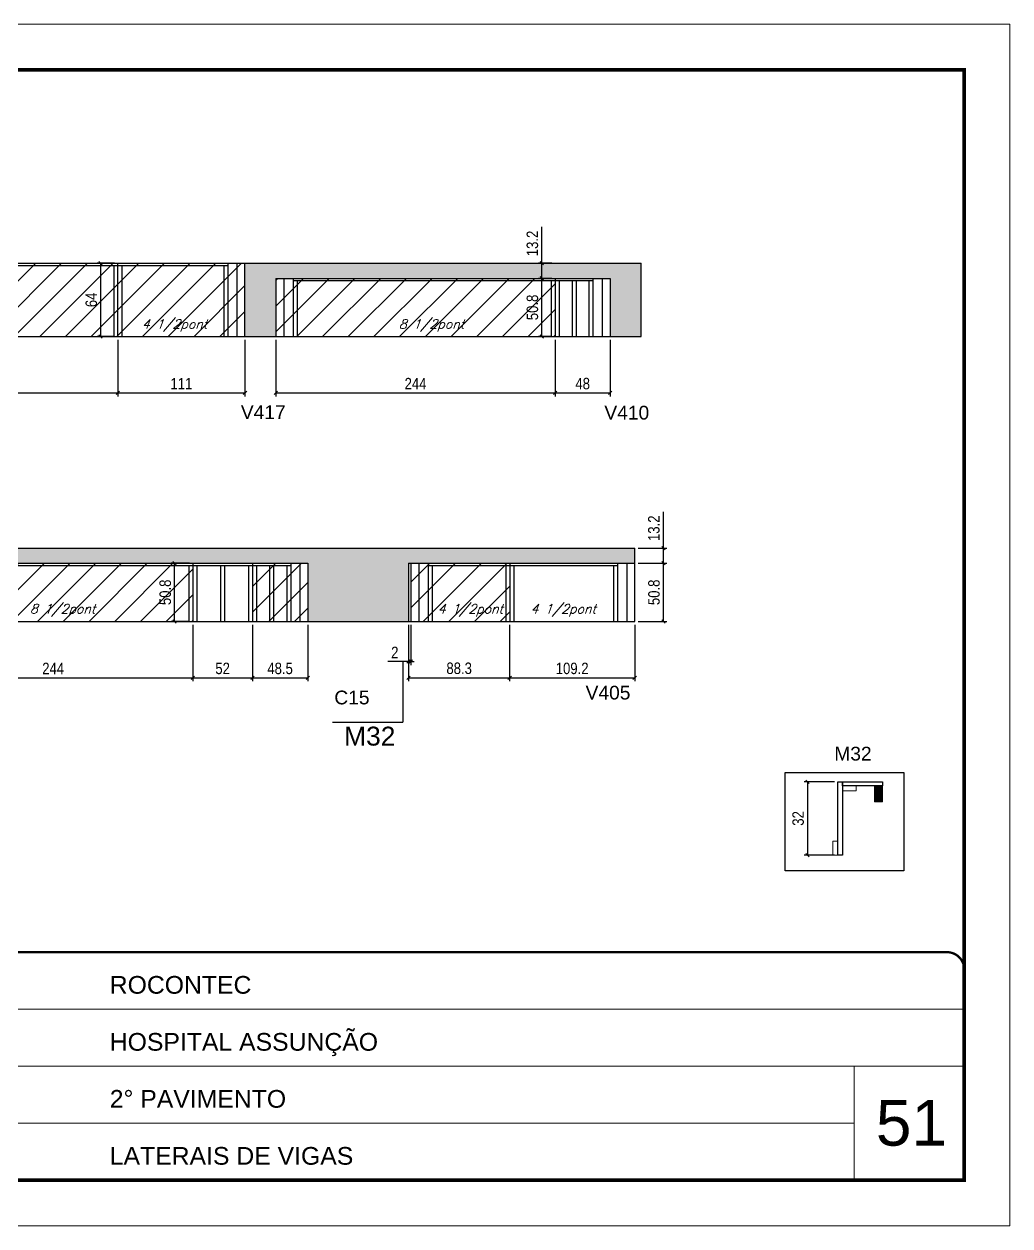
# Model space of a CAD drawing. Extents: x 137137 to 143418, y 10464 to 34486.
# Drawn here: x 140931 to 141792, y 19653 to 20703 of the extents above; entities that cross this region are included whole.
import ezdxf

# ---------------------------------------------------------------- set-up
doc = ezdxf.new("R2010")
doc.units = 0
doc.linetypes.add('CONTINUO', pattern=[0])
doc.linetypes.add('DASHED', pattern=[0.75, 0.5, -0.25])
for name, color, linetype in [('5', 5, 'Continuous'), ('COTA', 241, 'Continuous'), ('NOMENCLATURA', 7, 'Continuous'), ('Painéis', 200, 'Continuous'), ('Reaproveitamento', 251, 'Continuous'), ('SARR_2.2x7', 40, 'Continuous'), ('SARR_3.5x7', 81, 'Continuous'), ('texto', 7, 'Continuous')]:
    doc.layers.add(name, color=color, linetype=linetype)
for name, color, linetype, lineweight in [('CARIMBO', 255, 'Continuous', 9), ('Folhas', 255, 'Continuous', 9), ('Madeira', 126, 'Continuous', 18), ('Sarr 2.2x7', 40, 'Continuous', 9), ('SARRAFO DE PRESSAO', 251, 'DASHED', 9)]:
    doc.layers.add(name, color=color, linetype=linetype, lineweight=lineweight)
doc.styles.add('ARIAL', font='arial.ttf')
doc.styles.add('COTA TECNICA', font='techl___.ttf', dxfattribs={"height": 10})
doc.styles.add('Romans', font='romans.shx')
doc.styles.get("Standard").update_dxf_attribs({"font": 'arial.ttf'})
doc.dimstyles.new('PAINEL', dxfattribs={"dimtxt": 10, "dimasz": 3, "dimexe": 3, "dimexo": 3, "dimgap": 3, "dimtad": 1, "dimdec": 1, "dimzin": 12, "dimdsep": 46, "dimtxsty": 'COTA TECNICA', "dimblk1": 'OBLIQUE', "dimblk2": 'OBLIQUE', "dimsah": 1, "dimcen": 0.9, "dimclrd": 4, "dimclre": 4, "dimclrt": 240, "dimadec": 1, "dimazin": 3, "dimtfac": 1, "dimtdec": 1, "dimtmove": 0, "dimatfit": 3, "dimfxl": 1, "dimtolj": 1, "dimtzin": 12, "dimarcsym": 0})

# ---------------------------------------------------------------- blocks, each defined once
blk = doc.blocks.new('9999999999')
at = {"color": 30, "linetype": 'CONTINUO'}
for p, q in [((98564.6, 34379.6), (99584, 34379.6)), ((98564.6, 34329.8), (99488, 34329.8)), ((99584, 34329.8), (99488, 34329.8)), ((99488, 34329.8), (99488, 34230.2)), ((98564.6, 34280), (99488, 34280))]:
    blk.add_line(p, q, dxfattribs=at)
at = {"color": 30, "linetype": 'CONTINUO', "const_width": 2}
blk.add_lwpolyline([(99584, 34230.2), (99584, 34414.4, 0.414214), (99569, 34429.4), (98229, 34429.4, 0.414214), (98214, 34414.4), (98214, 34245.2, 0.414214), (98229, 34230.2), (99584, 34230.2)], format="xyb", dxfattribs=at)
at = {"layer": 'Folhas'}
blk.add_lwpolyline([(98139, 34190.2), (99624, 34190.2), (99624, 35240.2), (98139, 35240.2)], close=True, dxfattribs=at)
at = {"layer": 'Folhas', "color": 30, "const_width": 3}
blk.add_lwpolyline([(98214, 34230.2), (99584, 34230.2), (99584, 35200.2), (98214, 35200.2)], close=True, dxfattribs=at)
at = {"color": 7, "linetype": 'Continuous', "ltscale": 5, "style": 'ARIAL'}
for s, height, p in [('ROCONTEC', 15.48, (98837.7, 34393.1)), ('HOSPITAL ASSUNÇÃO', 15.483, (98837.7, 34343.3)), ('2° PAVIMENTO', 15.483, (98837.7, 34293.5)), ('LATERAIS DE VIGAS', 15.483, (98837.7, 34243.7))]:
    blk.add_text(s, height=height, dxfattribs=at).set_placement(p)
blk = doc.blocks.new('_Oblique')
at = {"color": 0, "linetype": 'ByBlock', "lineweight": -2}
blk.add_line((-0.5, -0.5), (0.5, 0.5), dxfattribs=at)
blk = doc.blocks.new('*D1815')
at = {"layer": 'COTA', "color": 4, "lineweight": -2, "ltscale": 25, "transparency": 16777216}
for p, q in [((141010.1, 20493.9), (140995, 20493.9)), ((140998, 20493.9), (140998, 20429.9)), ((141010.1, 20429.9), (140995, 20429.9))]:
    blk.add_line(p, q, dxfattribs=at)
at = {"layer": 'Defpoints', "color": 0, "ltscale": 25, "transparency": 16777216}
for p in [(141013.1, 20493.9), (140998, 20429.9), (141013.1, 20429.9)]:
    blk.add_point(p, dxfattribs=at)
at = {"layer": 'COTA', "color": 4, "lineweight": -2, "ltscale": 25, "transparency": 16777216, "xscale": 3, "yscale": 3, "zscale": 3}
for p, rotation in [((140998, 20493.9), 90), ((140998, 20429.9), 270)]:
    blk.add_blockref('_Oblique', p, dxfattribs=dict(at, rotation=rotation))
at = {"layer": 'COTA', "color": 240, "ltscale": 25, "transparency": 16777216, "insert": (140989.9, 20461.9), "char_height": 10, "attachment_point": 5, "rotation": 90, "style": 'COTA TECNICA'}
blk.add_mtext('\\A1;64', dxfattribs=at)
blk = doc.blocks.new('*D1816')
at = {"layer": 'COTA', "color": 4, "lineweight": -2, "ltscale": 25, "transparency": 16777216}
for p, q in [((141392.1, 20480.7), (141380.4, 20480.7)), ((141383.4, 20429.9), (141383.4, 20480.7)), ((141392.1, 20429.9), (141380.4, 20429.9))]:
    blk.add_line(p, q, dxfattribs=at)
at = {"layer": 'Defpoints', "color": 0, "ltscale": 25, "transparency": 16777216}
for p in [(141383.4, 20480.7), (141395.1, 20480.7), (141395.1, 20429.9)]:
    blk.add_point(p, dxfattribs=at)
at = {"layer": 'COTA', "color": 4, "lineweight": -2, "ltscale": 25, "transparency": 16777216, "xscale": 3, "yscale": 3, "zscale": 3}
for p, rotation in [((141383.4, 20480.7), 90), ((141383.4, 20429.9), 270)]:
    blk.add_blockref('_Oblique', p, dxfattribs=dict(at, rotation=rotation))
at = {"layer": 'COTA', "color": 240, "ltscale": 25, "transparency": 16777216, "insert": (141375.2, 20455.3), "char_height": 10, "attachment_point": 5, "rotation": 90, "style": 'COTA TECNICA'}
blk.add_mtext('\\A1;50.8', dxfattribs=at)
blk = doc.blocks.new('*D1818')
at = {"layer": 'COTA', "color": 4, "lineweight": -2, "ltscale": 25, "transparency": 16777216}
for p, q in [((141075.6, 20231.8), (141059.6, 20231.8)), ((141062.6, 20181), (141062.6, 20231.8)), ((141075.6, 20181), (141059.6, 20181))]:
    blk.add_line(p, q, dxfattribs=at)
at = {"layer": 'Defpoints', "color": 0, "ltscale": 25, "transparency": 16777216}
for p in [(141062.6, 20231.8), (141078.6, 20231.8), (141078.6, 20181)]:
    blk.add_point(p, dxfattribs=at)
at = {"layer": 'COTA', "color": 4, "lineweight": -2, "ltscale": 25, "transparency": 16777216, "xscale": 3, "yscale": 3, "zscale": 3}
for p, rotation in [((141062.6, 20231.8), 90), ((141062.6, 20181), 270)]:
    blk.add_blockref('_Oblique', p, dxfattribs=dict(at, rotation=rotation))
at = {"layer": 'COTA', "color": 240, "ltscale": 25, "transparency": 16777216, "insert": (141054.5, 20206.4), "char_height": 10, "attachment_point": 5, "rotation": 90, "style": 'COTA TECNICA'}
blk.add_mtext('\\A1;50.8', dxfattribs=at)
blk = doc.blocks.new('*D1821')
at = {"layer": 'COTA', "color": 4, "lineweight": -2, "ltscale": 25, "transparency": 16777216}
for p, q in [((140769.1, 20426.9), (140769.1, 20377.6)), ((141013.1, 20426.9), (141013.1, 20377.6)), ((140769.1, 20380.6), (141013.1, 20380.6))]:
    blk.add_line(p, q, dxfattribs=at)
at = {"layer": 'Defpoints', "color": 0, "ltscale": 25, "transparency": 16777216}
for p in [(140769.1, 20429.9), (141013.1, 20429.9), (141013.1, 20380.6)]:
    blk.add_point(p, dxfattribs=at)
at = {"layer": 'COTA', "color": 4, "lineweight": -2, "ltscale": 25, "transparency": 16777216, "xscale": 3, "yscale": 3, "zscale": 3, "rotation": 180}
blk.add_blockref('_Oblique', (140769.1, 20380.6), dxfattribs=at)
at = {"layer": 'COTA', "color": 4, "lineweight": -2, "ltscale": 25, "transparency": 16777216, "xscale": 3, "yscale": 3, "zscale": 3}
blk.add_blockref('_Oblique', (141013.1, 20380.6), dxfattribs=at)
at = {"layer": 'COTA', "color": 240, "ltscale": 25, "transparency": 16777216, "insert": (140891.1, 20388.7), "char_height": 10, "attachment_point": 5, "style": 'COTA TECNICA'}
blk.add_mtext('\\A1;244', dxfattribs=at)
blk = doc.blocks.new('*D1822')
at = {"layer": 'COTA', "color": 4, "lineweight": -2, "ltscale": 25, "transparency": 16777216}
for p, q in [((141013.1, 20426.9), (141013.1, 20377.6)), ((141124.1, 20426.9), (141124.1, 20377.6)), ((141013.1, 20380.6), (141124.1, 20380.6))]:
    blk.add_line(p, q, dxfattribs=at)
at = {"layer": 'Defpoints', "color": 0, "ltscale": 25, "transparency": 16777216}
for p in [(141013.1, 20429.9), (141124.1, 20429.9), (141124.1, 20380.6)]:
    blk.add_point(p, dxfattribs=at)
at = {"layer": 'COTA', "color": 4, "lineweight": -2, "ltscale": 25, "transparency": 16777216, "xscale": 3, "yscale": 3, "zscale": 3, "rotation": 180}
blk.add_blockref('_Oblique', (141013.1, 20380.6), dxfattribs=at)
at = {"layer": 'COTA', "color": 4, "lineweight": -2, "ltscale": 25, "transparency": 16777216, "xscale": 3, "yscale": 3, "zscale": 3}
blk.add_blockref('_Oblique', (141124.1, 20380.6), dxfattribs=at)
at = {"layer": 'COTA', "color": 240, "ltscale": 25, "transparency": 16777216, "insert": (141068.6, 20388.7), "char_height": 10, "attachment_point": 5, "style": 'COTA TECNICA'}
blk.add_mtext('\\A1;111', dxfattribs=at)
blk = doc.blocks.new('*D1823')
at = {"layer": 'COTA', "color": 4, "lineweight": -2, "ltscale": 25, "transparency": 16777216}
for p, q in [((141151.1, 20426.9), (141151.1, 20377.6)), ((141395.1, 20426.9), (141395.1, 20377.6)), ((141151.1, 20380.6), (141395.1, 20380.6))]:
    blk.add_line(p, q, dxfattribs=at)
at = {"layer": 'Defpoints', "color": 0, "ltscale": 25, "transparency": 16777216}
for p in [(141151.1, 20429.9), (141395.1, 20429.9), (141395.1, 20380.6)]:
    blk.add_point(p, dxfattribs=at)
at = {"layer": 'COTA', "color": 4, "lineweight": -2, "ltscale": 25, "transparency": 16777216, "xscale": 3, "yscale": 3, "zscale": 3, "rotation": 180}
blk.add_blockref('_Oblique', (141151.1, 20380.6), dxfattribs=at)
at = {"layer": 'COTA', "color": 4, "lineweight": -2, "ltscale": 25, "transparency": 16777216, "xscale": 3, "yscale": 3, "zscale": 3}
blk.add_blockref('_Oblique', (141395.1, 20380.6), dxfattribs=at)
at = {"layer": 'COTA', "color": 240, "ltscale": 25, "transparency": 16777216, "insert": (141273.1, 20388.7), "char_height": 10, "attachment_point": 5, "style": 'COTA TECNICA'}
blk.add_mtext('\\A1;244', dxfattribs=at)
blk = doc.blocks.new('*D1824')
at = {"layer": 'COTA', "color": 4, "lineweight": -2, "ltscale": 25, "transparency": 16777216}
for p, q in [((141395.1, 20426.9), (141395.1, 20377.6)), ((141443.1, 20426.9), (141443.1, 20377.6)), ((141395.1, 20380.6), (141443.1, 20380.6))]:
    blk.add_line(p, q, dxfattribs=at)
at = {"layer": 'Defpoints', "color": 0, "ltscale": 25, "transparency": 16777216}
for p in [(141395.1, 20429.9), (141443.1, 20429.9), (141443.1, 20380.6)]:
    blk.add_point(p, dxfattribs=at)
at = {"layer": 'COTA', "color": 4, "lineweight": -2, "ltscale": 25, "transparency": 16777216, "xscale": 3, "yscale": 3, "zscale": 3, "rotation": 180}
blk.add_blockref('_Oblique', (141395.1, 20380.6), dxfattribs=at)
at = {"layer": 'COTA', "color": 4, "lineweight": -2, "ltscale": 25, "transparency": 16777216, "xscale": 3, "yscale": 3, "zscale": 3}
blk.add_blockref('_Oblique', (141443.1, 20380.6), dxfattribs=at)
at = {"layer": 'COTA', "color": 240, "ltscale": 25, "transparency": 16777216, "insert": (141419.1, 20388.7), "char_height": 10, "attachment_point": 5, "style": 'COTA TECNICA'}
blk.add_mtext('\\A1;48', dxfattribs=at)
blk = doc.blocks.new('*D1827')
at = {"layer": 'COTA', "color": 4, "lineweight": -2, "ltscale": 25, "transparency": 16777216}
for p, q in [((140834.6, 20178), (140834.6, 20128.8)), ((141078.6, 20178), (141078.6, 20128.8)), ((140834.6, 20131.8), (141078.6, 20131.8))]:
    blk.add_line(p, q, dxfattribs=at)
at = {"layer": 'Defpoints', "color": 0, "ltscale": 25, "transparency": 16777216}
for p in [(140834.6, 20181), (141078.6, 20181), (141078.6, 20131.8)]:
    blk.add_point(p, dxfattribs=at)
at = {"layer": 'COTA', "color": 4, "lineweight": -2, "ltscale": 25, "transparency": 16777216, "xscale": 3, "yscale": 3, "zscale": 3, "rotation": 180}
blk.add_blockref('_Oblique', (140834.6, 20131.8), dxfattribs=at)
at = {"layer": 'COTA', "color": 4, "lineweight": -2, "ltscale": 25, "transparency": 16777216, "xscale": 3, "yscale": 3, "zscale": 3}
blk.add_blockref('_Oblique', (141078.6, 20131.8), dxfattribs=at)
at = {"layer": 'COTA', "color": 240, "ltscale": 25, "transparency": 16777216, "insert": (140956.6, 20139.9), "char_height": 10, "attachment_point": 5, "style": 'COTA TECNICA'}
blk.add_mtext('\\A1;244', dxfattribs=at)
blk = doc.blocks.new('*D1828')
at = {"layer": 'COTA', "color": 4, "lineweight": -2, "ltscale": 25, "transparency": 16777216}
for p, q in [((141078.6, 20178), (141078.6, 20128.8)), ((141130.6, 20178), (141130.6, 20128.8)), ((141078.6, 20131.8), (141130.6, 20131.8))]:
    blk.add_line(p, q, dxfattribs=at)
at = {"layer": 'Defpoints', "color": 0, "ltscale": 25, "transparency": 16777216}
for p in [(141078.6, 20181), (141130.6, 20181), (141130.6, 20131.8)]:
    blk.add_point(p, dxfattribs=at)
at = {"layer": 'COTA', "color": 4, "lineweight": -2, "ltscale": 25, "transparency": 16777216, "xscale": 3, "yscale": 3, "zscale": 3, "rotation": 180}
blk.add_blockref('_Oblique', (141078.6, 20131.8), dxfattribs=at)
at = {"layer": 'COTA', "color": 4, "lineweight": -2, "ltscale": 25, "transparency": 16777216, "xscale": 3, "yscale": 3, "zscale": 3}
blk.add_blockref('_Oblique', (141130.6, 20131.8), dxfattribs=at)
at = {"layer": 'COTA', "color": 240, "ltscale": 25, "transparency": 16777216, "insert": (141104.6, 20139.9), "char_height": 10, "attachment_point": 5, "style": 'COTA TECNICA'}
blk.add_mtext('\\A1;52', dxfattribs=at)
blk = doc.blocks.new('*D1829')
at = {"layer": 'COTA', "color": 4, "lineweight": -2, "ltscale": 25, "transparency": 16777216}
for p, q in [((141267, 20178), (141267, 20128.8)), ((141355.3, 20178), (141355.3, 20128.8)), ((141267, 20131.8), (141355.3, 20131.8))]:
    blk.add_line(p, q, dxfattribs=at)
at = {"layer": 'Defpoints', "color": 0, "ltscale": 25, "transparency": 16777216}
for p in [(141267, 20181), (141355.3, 20181), (141355.3, 20131.8)]:
    blk.add_point(p, dxfattribs=at)
at = {"layer": 'COTA', "color": 4, "lineweight": -2, "ltscale": 25, "transparency": 16777216, "xscale": 3, "yscale": 3, "zscale": 3, "rotation": 180}
blk.add_blockref('_Oblique', (141267, 20131.8), dxfattribs=at)
at = {"layer": 'COTA', "color": 4, "lineweight": -2, "ltscale": 25, "transparency": 16777216, "xscale": 3, "yscale": 3, "zscale": 3}
blk.add_blockref('_Oblique', (141355.3, 20131.8), dxfattribs=at)
at = {"layer": 'COTA', "color": 240, "ltscale": 25, "transparency": 16777216, "insert": (141311.2, 20140), "char_height": 10, "attachment_point": 5, "style": 'COTA TECNICA'}
blk.add_mtext('\\A1;88.3', dxfattribs=at)
blk = doc.blocks.new('*D1830')
at = {"layer": 'COTA', "color": 4, "lineweight": -2, "ltscale": 25, "transparency": 16777216}
for p, q in [((141467.5, 20231.8), (141492.6, 20231.8)), ((141489.6, 20181), (141489.6, 20231.8)), ((141467.5, 20181), (141492.6, 20181))]:
    blk.add_line(p, q, dxfattribs=at)
at = {"layer": 'Defpoints', "color": 0, "ltscale": 25, "transparency": 16777216}
for p in [(141464.5, 20231.8), (141489.6, 20231.8), (141464.5, 20181)]:
    blk.add_point(p, dxfattribs=at)
at = {"layer": 'COTA', "color": 4, "lineweight": -2, "ltscale": 25, "transparency": 16777216, "xscale": 3, "yscale": 3, "zscale": 3}
for p, rotation in [((141489.6, 20231.8), 90), ((141489.6, 20181), 270)]:
    blk.add_blockref('_Oblique', p, dxfattribs=dict(at, rotation=rotation))
at = {"layer": 'COTA', "color": 240, "ltscale": 25, "transparency": 16777216, "insert": (141481.4, 20206.4), "char_height": 10, "attachment_point": 5, "rotation": 90, "style": 'COTA TECNICA'}
blk.add_mtext('\\A1;50.8', dxfattribs=at)
blk = doc.blocks.new('*D1831')
at = {"layer": 'COTA', "color": 4, "lineweight": -2, "ltscale": 25, "transparency": 16777216}
for p, q in [((141489.6, 20245), (141489.6, 20276.7)), ((141467.5, 20245), (141492.6, 20245)), ((141489.6, 20231.8), (141489.6, 20245)), ((141467.5, 20231.8), (141492.6, 20231.8))]:
    blk.add_line(p, q, dxfattribs=at)
at = {"layer": 'Defpoints', "color": 0, "ltscale": 25, "transparency": 16777216}
for p in [(141464.5, 20245), (141489.6, 20245), (141464.5, 20231.8)]:
    blk.add_point(p, dxfattribs=at)
at = {"layer": 'COTA', "color": 4, "lineweight": -2, "ltscale": 25, "transparency": 16777216, "xscale": 3, "yscale": 3, "zscale": 3}
for p, rotation in [((141489.6, 20245), 90), ((141489.6, 20231.8), 270)]:
    blk.add_blockref('_Oblique', p, dxfattribs=dict(at, rotation=rotation))
at = {"layer": 'COTA', "color": 240, "ltscale": 25, "transparency": 16777216, "insert": (141481.3, 20262.4), "char_height": 10, "attachment_point": 5, "rotation": 90, "style": 'COTA TECNICA'}
blk.add_mtext('\\A1;13.2', dxfattribs=at)
blk = doc.blocks.new('*D1832')
at = {"layer": 'COTA', "color": 4, "lineweight": -2, "ltscale": 25, "transparency": 16777216}
for p, q in [((141383.4, 20493.9), (141383.4, 20525.6)), ((141392.1, 20493.9), (141380.4, 20493.9)), ((141383.4, 20480.7), (141383.4, 20493.9)), ((141392.1, 20480.7), (141380.4, 20480.7))]:
    blk.add_line(p, q, dxfattribs=at)
at = {"layer": 'Defpoints', "color": 0, "ltscale": 25, "transparency": 16777216}
for p in [(141383.4, 20493.9), (141395.1, 20493.9), (141395.1, 20480.7)]:
    blk.add_point(p, dxfattribs=at)
at = {"layer": 'COTA', "color": 4, "lineweight": -2, "ltscale": 25, "transparency": 16777216, "xscale": 3, "yscale": 3, "zscale": 3}
for p, rotation in [((141383.4, 20493.9), 90), ((141383.4, 20480.7), 270)]:
    blk.add_blockref('_Oblique', p, dxfattribs=dict(at, rotation=rotation))
at = {"layer": 'COTA', "color": 240, "ltscale": 25, "transparency": 16777216, "insert": (141375.2, 20511.2), "char_height": 10, "attachment_point": 5, "rotation": 90, "style": 'COTA TECNICA'}
blk.add_mtext('\\A1;13.2', dxfattribs=at)
blk = doc.blocks.new('*D1835')
at = {"layer": 'Defpoints', "color": 0, "linetype": 'ByBlock', "transparency": 16777216}
for p in [(141642, 20040.9), (141615.5, 19976.9), (141642, 19976.9)]:
    blk.add_point(p, dxfattribs=at)
at = {"layer": 'Sarr 2.2x7', "color": 4, "linetype": 'ByBlock', "lineweight": -2, "transparency": 16777216}
for p, q in [((141639, 20040.9), (141612.5, 20040.9)), ((141615.5, 20040.9), (141615.5, 19976.9)), ((141639, 19976.9), (141612.5, 19976.9))]:
    blk.add_line(p, q, dxfattribs=at)
at = {"layer": 'Sarr 2.2x7', "color": 4, "linetype": 'ByBlock', "lineweight": -2, "transparency": 16777216, "xscale": 3, "yscale": 3, "zscale": 3}
for p, rotation in [((141615.5, 20040.9), 90), ((141615.5, 19976.9), 270)]:
    blk.add_blockref('_Oblique', p, dxfattribs=dict(at, rotation=rotation))
at = {"layer": 'Sarr 2.2x7', "color": 240, "linetype": 'ByBlock', "transparency": 16777216, "insert": (141607.3, 20008.9), "char_height": 10, "attachment_point": 5, "rotation": 90, "style": 'COTA TECNICA'}
blk.add_mtext('\\A1;32', dxfattribs=at)
blk = doc.blocks.new('*D1836')
at = {"layer": 'COTA', "color": 4, "lineweight": -2, "ltscale": 25, "transparency": 16777216}
for p, q in [((141267, 20178), (141267, 20142.9)), ((141269, 20178), (141269, 20142.9)), ((141267, 20145.9), (141248.9, 20145.9)), ((141269, 20145.9), (141267, 20145.9)), ((141269, 20145.9), (141272, 20145.9))]:
    blk.add_line(p, q, dxfattribs=at)
at = {"layer": 'Defpoints', "color": 0, "ltscale": 25, "transparency": 16777216}
for p in [(141267, 20181), (141269, 20181), (141267, 20145.9)]:
    blk.add_point(p, dxfattribs=at)
at = {"layer": 'COTA', "color": 4, "lineweight": -2, "ltscale": 25, "transparency": 16777216, "xscale": 3, "yscale": 3, "zscale": 3}
blk.add_blockref('_Oblique', (141267, 20145.9), dxfattribs=at)
at = {"layer": 'COTA', "color": 4, "lineweight": -2, "ltscale": 25, "transparency": 16777216, "xscale": 3, "yscale": 3, "zscale": 3, "rotation": 180}
blk.add_blockref('_Oblique', (141269, 20145.9), dxfattribs=at)
at = {"layer": 'COTA', "color": 240, "ltscale": 25, "transparency": 16777216, "insert": (141255, 20153.9), "char_height": 10, "attachment_point": 5, "style": 'COTA TECNICA'}
blk.add_mtext('\\A1;2', dxfattribs=at)
blk = doc.blocks.new('*D1626')
at = {"layer": 'COTA', "color": 4, "lineweight": -2, "ltscale": 25, "transparency": 16777216}
for p, q in [((141355.3, 20178), (141355.3, 20128.8)), ((141464.5, 20178), (141464.5, 20128.8)), ((141355.3, 20131.8), (141464.5, 20131.8))]:
    blk.add_line(p, q, dxfattribs=at)
at = {"layer": 'Defpoints', "color": 0, "ltscale": 25, "transparency": 16777216}
for p in [(141355.3, 20181), (141464.5, 20181), (141464.5, 20131.8)]:
    blk.add_point(p, dxfattribs=at)
at = {"layer": 'COTA', "color": 4, "lineweight": -2, "ltscale": 25, "transparency": 16777216, "xscale": 3, "yscale": 3, "zscale": 3, "rotation": 180}
blk.add_blockref('_Oblique', (141355.3, 20131.8), dxfattribs=at)
at = {"layer": 'COTA', "color": 4, "lineweight": -2, "ltscale": 25, "transparency": 16777216, "xscale": 3, "yscale": 3, "zscale": 3}
blk.add_blockref('_Oblique', (141464.5, 20131.8), dxfattribs=at)
at = {"layer": 'COTA', "color": 240, "ltscale": 25, "transparency": 16777216, "insert": (141409.9, 20139.9), "char_height": 10, "attachment_point": 5, "style": 'COTA TECNICA'}
blk.add_mtext('\\A1;109.2', dxfattribs=at)
blk = doc.blocks.new('*D1838')
at = {"layer": 'COTA', "color": 4, "lineweight": -2, "ltscale": 25, "transparency": 16777216}
for p, q in [((141130.6, 20178), (141130.6, 20128.8)), ((141179.1, 20178), (141179.1, 20128.8)), ((141130.6, 20131.8), (141179.1, 20131.8))]:
    blk.add_line(p, q, dxfattribs=at)
at = {"layer": 'Defpoints', "color": 0, "ltscale": 25, "transparency": 16777216}
for p in [(141130.6, 20181), (141179.1, 20181), (141179.1, 20131.8)]:
    blk.add_point(p, dxfattribs=at)
at = {"layer": 'COTA', "color": 4, "lineweight": -2, "ltscale": 25, "transparency": 16777216, "xscale": 3, "yscale": 3, "zscale": 3, "rotation": 180}
blk.add_blockref('_Oblique', (141130.6, 20131.8), dxfattribs=at)
at = {"layer": 'COTA', "color": 4, "lineweight": -2, "ltscale": 25, "transparency": 16777216, "xscale": 3, "yscale": 3, "zscale": 3}
blk.add_blockref('_Oblique', (141179.1, 20131.8), dxfattribs=at)
at = {"layer": 'COTA', "color": 240, "ltscale": 25, "transparency": 16777216, "insert": (141154.8, 20139.9), "char_height": 10, "attachment_point": 5, "style": 'COTA TECNICA'}
blk.add_mtext('\\A1;48.5', dxfattribs=at)

msp = doc.modelspace()

# ---------------------------------------------------------------- hatches: boundary and pattern name
at = {"layer": 'COTA', "linetype": 'ByBlock'}
h = msp.add_hatch(dxfattribs=at)
h.set_pattern_fill('AR-CONC', color=256, scale=0.03)
h.set_pattern_definition([(50, (1567.5, -10264.839), (5.46554007, -0.47817257), [0.5715, -6.2865]), (355, (1567.5, -10264.839), (-1.05730264, 5.73170536), [0.4572, -5.02921753]), (100.4514447, (1567.9555, -10264.879), (4.40823741, 5.25353256), [0.48570026, -5.34270734]), (46.1842, (1567.5, -10263.315), (8.13237123, -1.26126984), [0.85725, -9.42975]), (96.6355576, (1568.178, -10263.42), (7.122124, 7.42278374), [0.7285507, -8.01406824]), (351.184151, (1567.5, -10263.315), (7.122124, 7.42278374), [0.685799, -7.54379196]), (21, (1568.262, -10263.696), (4.54843174, -3.06795595), [0.5715, -6.2865]), (326, (1568.262, -10263.696), (1.85406085, 5.52563898), [0.4572, -5.0292]), (71.451445, (1568.641, -10263.9517), (6.40249258, 2.45768307), [0.48570026, -5.34269813]), (37.5, (1567.5, -10264.839), (0.092658098, 2.536651166), [0, -4.96824, 0, -5.1054, 0, -5.04825]), (7.5, (1567.5, -10264.839), (2.004589875, 3.005417245), [0, -2.91084, 0, -4.85394, 0, -1.92405]), (327.5, (1565.8007, -10264.839), (4.067717855, -0.17186232), [0, -1.905, 0, -5.9436, 0, -7.8867]), (317.5, (1565.0387, -10264.839), (4.44387544, 0.76279473), [0, -2.4765, 0, -3.94716, 0, -5.6007])])
h.paths.add_polyline_path([(141124.07, 20429.86), (141151.07, 20429.86), (141151.07, 20480.66), (141443.07, 20480.66), (141443.07, 20429.86), (141470.07, 20429.86), (141470.07, 20493.86), (141124.07, 20493.86)])
h = msp.add_hatch(dxfattribs=at)
h.set_pattern_fill('AR-CONC', color=256, scale=0.03)
h.paths.add_polyline_path([(141267.05, 20181.02), (141267.05, 20231.82), (141464.52, 20231.82), (141464.52, 20245.02), (140473.07, 20245.02), (140473.07, 20231.82), (140808.07, 20231.82), (140808.07, 20181.02), (140834.58, 20181.02), (140834.58, 20231.82), (141179.07, 20231.82), (141179.07, 20181.02)])
at = {"layer": 'Madeira'}
h = msp.add_hatch(dxfattribs=at)
h.set_pattern_fill('ANSI31', color=256, scale=0.2, angle=270, style=0)
h.set_pattern_definition([(315, (158246.96786, 6689.15746), (0.449012806, 0.449012806), [])])
h.paths.add_polyline_path([(141680.95, 20037.29), (141673.95, 20037.29), (141673.95, 20023.29), (141680.95, 20023.29)])
at = {"layer": 'Reaproveitamento', "ltscale": 25}
h = msp.add_hatch(dxfattribs=at)
h.set_pattern_fill('ANSI31', color=256, scale=5)
h.paths.add_polyline_path([(140769.07, 20493.86), (140769.07, 20429.86), (141013.07, 20429.86), (141013.07, 20493.86)])
h = msp.add_hatch(dxfattribs=at)
h.set_pattern_fill('ANSI31', color=256, scale=5)
h.paths.add_polyline_path([(141013.07, 20493.86), (141013.07, 20429.86), (141124.07, 20429.86), (141124.07, 20493.86)])
h = msp.add_hatch(dxfattribs=at)
h.set_pattern_fill('ANSI31', color=256, scale=5)
h.paths.add_polyline_path([(141151.07, 20480.66), (141151.07, 20429.86), (141395.07, 20429.86), (141395.07, 20480.66)])
h = msp.add_hatch(dxfattribs=at)
h.set_pattern_fill('ANSI31', color=256, scale=5)
h.paths.add_polyline_path([(140834.58, 20231.82), (140834.58, 20181.02), (141078.58, 20181.02), (141078.58, 20231.82)])
h = msp.add_hatch(dxfattribs=at)
h.set_pattern_fill('ANSI31', color=256, scale=5)
h.paths.add_polyline_path([(141130.57, 20181.02), (141179.07, 20181.02), (141179.07, 20231.82), (141130.57, 20231.82)])
h = msp.add_hatch(dxfattribs=at)
h.set_pattern_fill('ANSI31', color=256, scale=5)
h.paths.add_polyline_path([(141269.05, 20181.02), (141355.35, 20181.02), (141355.35, 20231.82), (141269.05, 20231.82)])

# ---------------------------------------------------------------- linework, layer by layer
at = {"linetype": 'ByBlock'}
msp.add_lwpolyline([(141596.04, 20049.04), (141699.48, 20049.04), (141699.48, 19963.12), (141596.04, 19963.12)], close=True, dxfattribs=at)
at = {"layer": 'COTA', "linetype": 'ByBlock'}
for p, q in [((141124.07, 20493.86), (141470.07, 20493.86)), ((141470.07, 20429.86), (141470.07, 20493.86)), ((141124.07, 20429.86), (141151.07, 20429.86)), ((141443.07, 20429.86), (141470.07, 20429.86)), ((140473.07, 20245.02), (141464.52, 20245.02)), ((141464.52, 20231.82), (141464.52, 20245.02)), ((141179.07, 20181.02), (141267.05, 20181.02))]:
    msp.add_line(p, q, dxfattribs=at)
at = {"layer": 'Madeira'}
msp.add_lwpolyline([(141680.95, 20037.29), (141673.95, 20037.29), (141673.95, 20023.29), (141680.95, 20023.29)], close=True, dxfattribs=at)
at = {"layer": 'NOMENCLATURA', "linetype": 'Continuous'}
for p in [(141261.99, 20145.42), (141200.5, 20093.02)]:
    msp.add_line(p, (141261.99, 20093.02), dxfattribs=at)
at = {"layer": 'Painéis', "linetype": 'ByBlock'}
for p, q in [((140769.07, 20493.86), (141124.07, 20493.86)), ((141013.07, 20429.86), (141013.07, 20493.86)), ((141124.07, 20429.86), (141124.07, 20493.86)), ((141151.07, 20480.66), (141443.07, 20480.66)), ((141151.07, 20480.66), (141151.07, 20429.86)), ((141395.07, 20480.66), (141395.07, 20429.86)), ((141443.07, 20480.66), (141443.07, 20429.86)), ((140769.07, 20429.86), (141124.07, 20429.86)), ((141151.07, 20429.86), (141443.07, 20429.86)), ((140834.58, 20231.82), (141179.07, 20231.82)), ((141078.58, 20231.82), (141078.58, 20181.02)), ((141130.57, 20231.82), (141130.57, 20181.02)), ((141179.07, 20231.82), (141179.07, 20181.02)), ((141267.05, 20231.82), (141464.52, 20231.82)), ((141267.05, 20231.82), (141267.05, 20181.02)), ((141269.05, 20231.82), (141269.05, 20181.02)), ((141355.35, 20231.82), (141355.35, 20181.02)), ((141464.52, 20181.02), (141464.52, 20231.82)), ((140834.58, 20181.02), (141179.07, 20181.02)), ((141267.05, 20181.02), (141464.52, 20181.02))]:
    msp.add_line(p, q, dxfattribs=at)
at = {"layer": 'Painéis'}
msp.add_lwpolyline([(141645.99, 19976.89), (141641.99, 19976.89), (141641.99, 20040.89), (141645.99, 20040.89)], close=True, dxfattribs=at)
at = {"layer": 'Painéis', "linetype": 'ByBlock'}
msp.add_lwpolyline([(141645.99, 20040.89), (141680.93, 20040.89), (141680.93, 20037.29), (141645.99, 20037.29), (141645.99, 20040.89)], dxfattribs=at)
at = {"layer": 'Sarr 2.2x7', "linetype": 'ByBlock'}
for points in [[(141645.99, 20037.29), (141657.99, 20037.29), (141657.99, 20032.89), (141645.99, 20032.89), (141645.99, 20037.29)], [(141637.59, 19976.89), (141637.59, 19988.89), (141641.99, 19988.89), (141641.99, 19976.89), (141637.59, 19976.89)]]:
    msp.add_lwpolyline(points, dxfattribs=at)
at = {"layer": 'SARR_2.2x7', "linetype": 'Continuous'}
for p, q in [((141013.07, 20491.66), (140784.07, 20491.66)), ((141109.07, 20491.66), (141013.07, 20491.66)), ((141117.07, 20493.86), (141117.07, 20429.86)), ((141158.07, 20480.66), (141158.07, 20429.86)), ((141395.07, 20478.46), (141166.07, 20478.46)), ((141428.07, 20478.46), (141395.07, 20478.46)), ((141436.07, 20480.66), (141436.07, 20429.86)), ((141078.58, 20229.61), (140849.58, 20229.61)), ((141130.57, 20229.61), (141078.59, 20229.61)), ((141164.07, 20229.61), (141130.58, 20229.61)), ((141172.07, 20231.82), (141172.07, 20181.02)), ((141276.05, 20231.82), (141276.05, 20181.02)), ((141355.35, 20229.61), (141284.05, 20229.61)), ((141449.52, 20229.61), (141355.35, 20229.61)), ((141457.52, 20231.82), (141457.52, 20181.02))]:
    msp.add_line(p, q, dxfattribs=at)
at = {"layer": 'SARR_3.5x7'}
for p, q in [((141009.57, 20491.66), (141009.57, 20429.86)), ((141016.57, 20491.66), (141016.57, 20429.86)), ((141105.57, 20491.66), (141105.57, 20429.86)), ((141109.07, 20493.86), (141109.07, 20429.86)), ((141166.07, 20480.66), (141166.07, 20429.86)), ((141169.57, 20478.46), (141169.57, 20429.86)), ((141391.57, 20478.46), (141391.57, 20429.86)), ((141398.57, 20478.46), (141398.57, 20429.86)), ((141409.82, 20478.46), (141409.82, 20429.86)), ((141413.32, 20478.46), (141413.32, 20429.86)), ((141424.57, 20478.46), (141424.57, 20429.86)), ((141428.07, 20480.66), (141428.07, 20429.86)), ((141075.08, 20229.61), (141075.08, 20181.02)), ((141082.09, 20229.61), (141082.09, 20181.02)), ((141102.83, 20229.61), (141102.83, 20181.02)), ((141106.33, 20229.61), (141106.33, 20181.02)), ((141127.07, 20229.61), (141127.07, 20181.02)), ((141134.08, 20229.61), (141134.08, 20181.02)), ((141145.57, 20229.61), (141145.57, 20181.02)), ((141149.07, 20229.61), (141149.07, 20181.02)), ((141160.57, 20229.62), (141160.57, 20181.02)), ((141164.07, 20231.82), (141164.07, 20181.02)), ((141284.05, 20231.82), (141284.05, 20181.02)), ((141287.55, 20229.62), (141287.55, 20181.02)), ((141351.85, 20229.61), (141351.85, 20181.02)), ((141358.85, 20229.61), (141358.85, 20181.02)), ((141446.02, 20229.62), (141446.02, 20181.02)), ((141449.52, 20231.82), (141449.52, 20181.02))]:
    msp.add_line(p, q, dxfattribs=at)

# ---------------------------------------------------------------- block references
at = {"layer": 'SARRAFO DE PRESSAO', "color": 6, "linetype": 'ByBlock'}
msp.add_blockref('9999999999', (42168.31, -14537.33), dxfattribs=at)

# ---------------------------------------------------------------- texts
at = {"layer": '5', "linetype": 'Continuous'}
for s, p in [('V417', (141120.53, 20357.78)), ('V410', (141438.05, 20357.37)), ('C15', (141202.17, 20108.55)), ('V405', (141421.64, 20112.79))]:
    msp.add_text(s, height=12, rotation=0.00004, dxfattribs=at).set_placement(p)
at = {"layer": '5', "color": 7, "linetype": 'Continuous'}
msp.add_text('M32', height=12, rotation=359.99996, dxfattribs=at).set_placement((141638.88, 20059.49))
at = {"layer": 'CARIMBO', "style": 'ARIAL'}
msp.add_text('51', height=40, dxfattribs=at).set_placement((141675.15, 19723.02))
at = {"layer": 'NOMENCLATURA', "linetype": 'Continuous'}
msp.add_text('M32', height=16.5, dxfattribs=at).set_placement((141210.68, 20072.53))
at = {"layer": 'texto', "color": 2, "char_height": 8, "attachment_point": 5, "style": 'Romans'}
for s, insert in [('{\\Q19;\\C256;4 1/2pont}', (141062.69, 20439.53)), ('{\\Q19;\\C256;8 1/2pont}', (141287.07, 20439.53)), ('{\\Q19;\\C256;8 1/2pont}', (140964.88, 20190.69)), ('{\\Q19;\\C256;4 1/2pont}', (141320.98, 20190.69)), ('{\\Q19;\\C256;4 1/2pont}', (141402.16, 20190.69))]:
    msp.add_mtext(s, dxfattribs=dict(at, insert=insert))

# ---------------------------------------------------------------- dimensions: what is measured, and where the dimension line sits
at = {"layer": 'COTA', "ltscale": 25}
for base, p1, p2, picture, middle in [((141383.37, 20493.86), (141395.07, 20480.66), (141395.07, 20493.86), '*D1832', (141375.15, 20511.23)), ((140997.96, 20429.86), (141013.07, 20493.86), (141013.07, 20429.86), '*D1815', (140989.85, 20461.86)), ((141383.37, 20480.66), (141395.07, 20429.86), (141395.07, 20480.66), '*D1816', (141375.24, 20455.26)), ((141489.55, 20245.02), (141464.52, 20231.82), (141464.52, 20245.02), '*D1831', (141481.33, 20262.38)), ((141062.61, 20231.82), (141078.58, 20181.02), (141078.58, 20231.82), '*D1818', (141054.48, 20206.42)), ((141489.55, 20231.82), (141464.52, 20181.02), (141464.52, 20231.82), '*D1830', (141481.42, 20206.42))]:
    dim = msp.add_linear_dim(base=base, p1=p1, p2=p2, angle=90, dimstyle='PAINEL', dxfattribs=at)
    dim.commit()
    dim.dimension.update_dxf_attribs({"geometry": picture, "text_midpoint": middle})
for base, p1, p2, picture, middle in [((141013.07, 20380.63), (140769.07, 20429.86), (141013.07, 20429.86), '*D1821', (140891.07, 20388.7)), ((141179.07, 20131.79), (141130.57, 20181.02), (141179.07, 20181.02), '*D1838', (141154.82, 20139.92)), ((141267.05, 20145.86), (141269.05, 20181.02), (141267.05, 20181.02), '*D1836', (141254.99, 20153.86)), ((141464.52, 20131.79), (141355.35, 20181.02), (141464.52, 20181.02), '*D1626', (141409.93, 20139.92))]:
    dim = msp.add_linear_dim(base=base, p1=p1, p2=p2, dimstyle='PAINEL', dxfattribs=at)
    dim.commit()
    dim.dimension.update_dxf_attribs({"geometry": picture, "text_midpoint": middle})
for base, p1, p2, picture, middle in [((141124.07, 20380.63), (141013.07, 20429.86), (141124.07, 20429.86), '*D1822', (141068.57, 20388.69)), ((141395.07, 20380.63), (141151.07, 20429.86), (141395.07, 20429.86), '*D1823', (141273.07, 20388.7)), ((141443.07, 20380.63), (141395.07, 20429.86), (141443.07, 20429.86), '*D1824', (141419.07, 20388.72)), ((141078.58, 20131.79), (140834.58, 20181.02), (141078.58, 20181.02), '*D1827', (140956.58, 20139.86)), ((141130.57, 20131.79), (141078.58, 20181.02), (141130.57, 20181.02), '*D1828', (141104.57, 20139.9)), ((141355.35, 20131.79), (141267.05, 20181.02), (141355.35, 20181.02), '*D1829', (141311.2, 20140.03))]:
    dim = msp.add_linear_dim(base=base, p1=p1, p2=p2, dimstyle='PAINEL', override={"dimtmove": 1}, dxfattribs=at)
    dim.commit()
    dim.dimension.update_dxf_attribs({"geometry": picture, "text_midpoint": middle})
at = {"layer": 'Sarr 2.2x7', "linetype": 'ByBlock'}
dim = msp.add_linear_dim(base=(141615.55, 19976.89), p1=(141641.99, 20040.89), p2=(141641.99, 19976.89), angle=90, dimstyle='PAINEL', override={"dimlfac": 0.5}, dxfattribs=at)
dim.commit()
dim.dimension.update_dxf_attribs({"geometry": '*D1835', "text_midpoint": (141607.33, 20008.89)})

doc.saveas('drawing.dxf')
